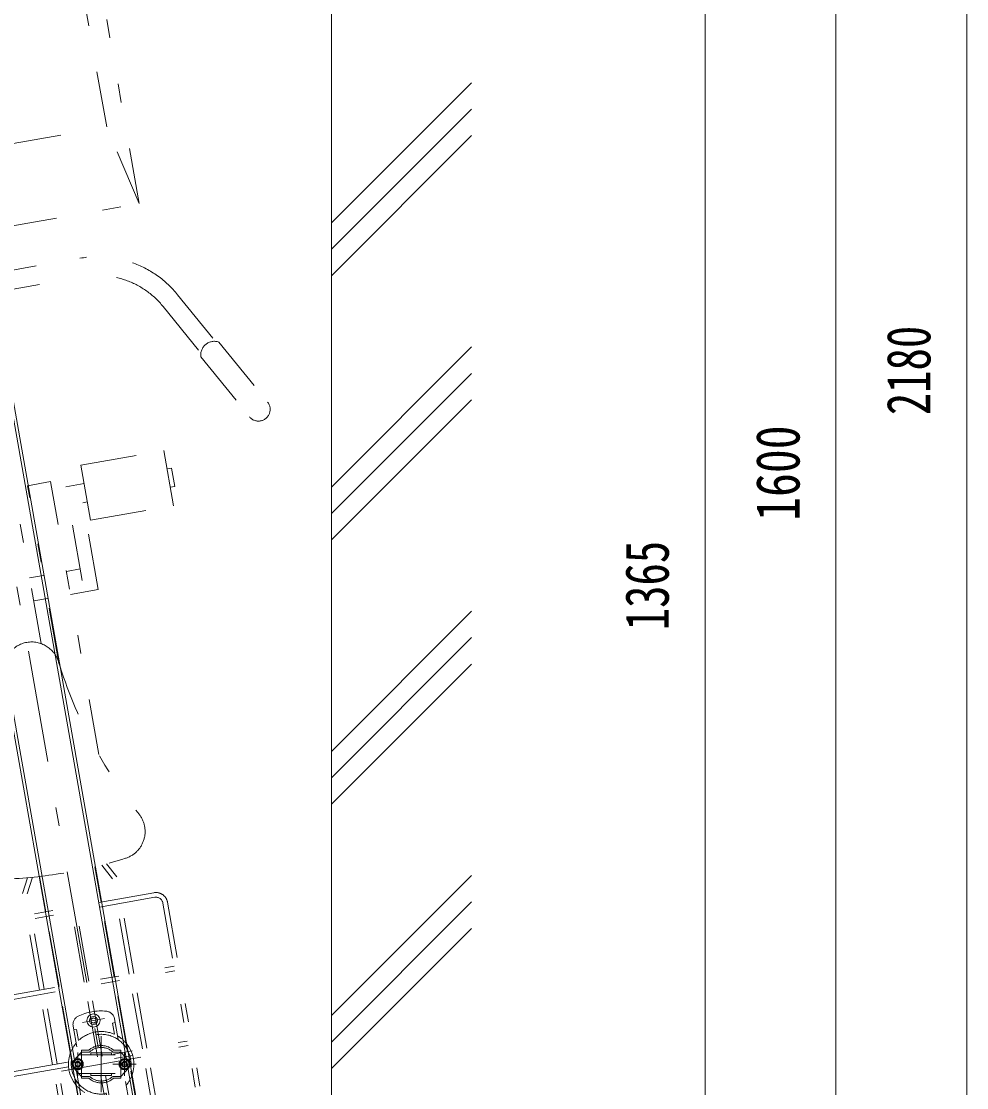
# Model space of a CAD drawing. Units: millimetres, scale not verified. Extents: x -5740 to 5740, y -4020 to 4020.
# Drawn here: x -291 to 721, y 1321 to 2462 of the extents above; entities that cross this region are included whole.
import ezdxf
from ezdxf.enums import TextEntityAlignment as Align

# ---------------------------------------------------------------- set-up
doc = ezdxf.new("R2010")
doc.units = ezdxf.units.MM
doc.header["$LTSCALE"] = 10
for name, pattern in [('USER2', [10, 4, -6]), ('USER4', [24, 12, -5, 2, -5]), ('USER5', [25, 6, -5, 2, -5, 2, -5])]:
    doc.linetypes.add(name, pattern=pattern)
for name, color, linetype, lineweight in [('0-3_2ラック-03BODL', 7, 'Continuous', 18), ('0-5_2ラック-43THIN', 4, 'Continuous', 18), ('0-7_2ラック-63HATCH', 7, 'Continuous', 18), ('0-A_2ラック-Bラック前', 2, 'USER5', 18), ('0-B_2ラック-Cラック奥', 7, 'Continuous', 18), ('0-E_2ラック-F寸法', 3, 'Continuous', 18)]:
    doc.layers.add(name, color=color, linetype=linetype, lineweight=lineweight)
doc.styles.add('ＭＳ ゴシック', font='')
doc.styles.get('ＭＳ ゴシック').set_extended_font_data('MS Gothic')

# ---------------------------------------------------------------- blocks, each defined once
blk = doc.blocks.new('CCL-RACK-BACK-TOP_17')
at = {"layer": '0-7_2ラック-63HATCH', "color": 3, "linetype": 'USER4'}
for p, q in [((0, 178.97), (0, -1375)), ((-12, -1182.5), (12, -1182.5)), ((5.21, -1200.46), (-5.21, -1259.54)), ((-22.45, -1213.35), (-26.79, -1237.97)), ((43, -1230), (-43, -1230)), ((12.31, -1232.17), (36.93, -1236.51)), ((26.79, -1222.03), (22.45, -1246.65))]:
    blk.add_line(p, q, dxfattribs=at)
at = {"layer": '0-7_2ラック-63HATCH'}
for p, q in [((-30.5, 170.34), (-30.5, -1330.15)), ((30.5, -1330.15), (30.5, 170.34)), ((-27.5, 94.85), (-27.5, -1355.15)), ((27.5, 94.85), (27.5, -1355.15)), ((0, -1179.61), (-2.5, -1181.06)), ((-2.5, -1183.94), (-2.5, -1181.06)), ((-2.5, -1183.94), (0, -1185.39)), ((0, -1179.61), (2.5, -1181.06)), ((2.5, -1183.94), (0, -1185.39)), ((2.5, -1183.94), (2.5, -1181.06))]:
    blk.add_line(p, q, dxfattribs=at)
at = {"layer": '0-7_2ラック-63HATCH', "color": 3, "linetype": 'USER2'}
for p, q in [((-22.5, -1184.69), (-22.5, -1207.25)), ((22.5, -1184.69), (22.5, -1207.25)), ((-19.5, -1188.74), (-22.5, -1188.74)), ((-19.5, -1188.74), (-19.5, -1200.94)), ((22.5, -1188.74), (19.5, -1188.74)), ((19.5, -1188.74), (19.5, -1200.94)), ((-18.42, -1213.55), (-28.21, -1220.85)), ((-26.36, -1235.51), (-22.88, -1215.81)), ((-19.19, -1223.68), (-23.62, -1219.97)), ((-18.08, -1211.58), (-23.29, -1241.13)), ((-22.88, -1215.81), (26.36, -1224.49)), ((-18.42, -1213.55), (-10, -1215.04)), ((-18.08, -1211.58), (-10.42, -1212.93)), ((-8.75, -1216.27), (-9.1, -1218.24)), ((-8.75, -1216.27), (12.92, -1220.09)), ((12.92, -1220.09), (12.57, -1222.06)), ((14.52, -1219.36), (22.94, -1220.84)), ((15.63, -1217.53), (23.29, -1218.87)), ((23.29, -1218.87), (18.08, -1248.42)), ((22.94, -1220.84), (29.64, -1231.05)), ((-25.62, -1231.34), (-30.05, -1227.63)), ((-22.94, -1239.16), (-29.64, -1228.95)), ((-20.2, -1229.37), (-25.62, -1231.34)), ((-19.19, -1223.68), (-20.2, -1229.37)), ((20.2, -1230.63), (19.19, -1236.32)), ((20.2, -1230.63), (25.62, -1228.66)), ((22.88, -1244.19), (26.36, -1224.49)), ((-26.36, -1235.51), (22.88, -1244.19)), ((-23.29, -1241.13), (-15.63, -1242.47)), ((-22.94, -1239.16), (-14.52, -1240.64)), ((-12.57, -1237.94), (-12.92, -1239.91)), ((-12.92, -1239.91), (8.75, -1243.73)), ((9.1, -1241.76), (8.75, -1243.73)), ((18.42, -1246.45), (28.21, -1239.15)), ((19.19, -1236.32), (23.62, -1240.03)), ((23.62, -1240.03), (29.04, -1238.05)), ((10, -1244.96), (18.42, -1246.45)), ((10.42, -1247.07), (18.08, -1248.42)), ((22.5, -1275.31), (22.5, -1252.75))]:
    blk.add_line(p, q, dxfattribs=at)
for points in [[(-23.62, -1219.97), (-29.04, -1221.95), (-30.05, -1227.63)], [(25.62, -1228.66), (30.05, -1232.37), (29.04, -1238.05)]]:
    blk.add_lwpolyline(points, dxfattribs=at)
at = {"layer": '0-7_2ラック-63HATCH'}
for radius in [7, 4.32]:
    blk.add_circle((0, -1182.5), radius, dxfattribs=at)
at = {"layer": '0-7_2ラック-63HATCH', "color": 3, "linetype": 'USER2'}
for centre, radius in [((-24.62, -1225.66), 5.85), ((-24.62, -1225.66), 4.9), ((-24.62, -1225.66), 3), ((-24.62, -1225.66), 2.2), ((24.62, -1234.34), 5.85), ((24.62, -1234.34), 4.9), ((24.62, -1234.34), 3), ((24.62, -1234.34), 2.2)]:
    blk.add_circle(centre, radius, dxfattribs=at)
for centre, radius, start, end in [((-12.5, -1184.69), 10, 105.42385, 180), ((0, -1230), 57, 74.57615, 105.42385), ((12.5, -1184.69), 10, 0, 74.57615), ((0, -1230), 32, 17.61244, 162.38756), ((0, -1230), 35, 56.14156, 123.85844), ((0, -1230), 35, 130.0052, 150.62508), ((0, -1230), 35, 29.37492, 49.9948), ((-24.62, -1225.66), 6, 126.72135, 213.27865), ((0, -1230), 20, 38.59038, 121.40962), ((0, -1230), 18, 36.23826, 123.76174), ((24.62, -1234.34), 6, 306.72135, 33.27865), ((0, -1230), 32, 197.61244, 342.38756), ((0, -1230), 20, 218.59038, 301.40962), ((0, -1230), 18, 216.23826, 303.76174), ((0, -1230), 35, 209.37492, 229.9948), ((0, -1230), 35, 310.0052, 330.62508)]:
    blk.add_arc(centre, radius, start, end, dxfattribs=at)
at = {"layer": '0-7_2ラック-63HATCH'}
for radius, start, end in [(35, 150.62508, 209.37492), (32, 162.38756, 197.61244), (35, 330.62508, 29.37492), (32, 342.38756, 17.61244)]:
    blk.add_arc((0, -1230), radius, start, end, dxfattribs=at)
blk = doc.blocks.new('CCL-CYC-BACK-TOP_0')
at = {"layer": '0-A_2ラック-Bラック前'}
for p, q in [((180, 1323.71), (180, 1505.14)), ((200, 1236.94), (200, 1495.5)), ((-180, 1323.71), (180, 1323.71)), ((200, 1236.94), (180, 1323.71)), ((-200, 1236.94), (200, 1236.94)), ((20, 1190.32), (127.4, 1190.32)), ((20, 1170.32), (127.4, 1170.32)), ((223.6, 1133.67), (254.7, 1077.59)), ((15, 791.3), (15, 1124.14)), ((206.11, 1123.97), (237.21, 1067.89)), ((258.35, 1076.16), (298.43, 1003.88)), ((236.48, 1064.04), (276.57, 991.76)), ((180, 912.12), (180, 972.12)), ((55, 960.32), (30, 960.32)), ((30, 767.24), (30, 960.32)), ((55, 663.63), (55, 960.32)), ((70, 952.12), (90, 952.12)), ((70, 850.32), (70, 952.12)), ((180, 952.12), (185, 952.12)), ((185, 932.12), (185, 952.12)), ((85, 932.12), (90, 932.12)), ((180, 932.12), (185, 932.12)), ((90, 912.12), (180, 912.12)), ((30, 862.82), (15, 862.82)), ((70, 862.82), (55, 862.82)), ((15, 837.82), (30, 837.82)), ((-46.25, 530.24), (-37.54, 546.74)), ((-30, 507.82), (-30, 546.22)), ((30, 507.82), (30, 546.22)), ((46.25, 530.24), (37.54, 546.74)), ((-46.25, 426.57), (-46.25, 530.24)), ((46.25, 426.57), (46.25, 530.24)), ((87.5, 507.82), (-87.5, 507.82)), ((87.5, 502.82), (-87.5, 502.82)), ((-30, 426.57), (-30, 502.82)), ((-2.5, 426.57), (-2.5, 502.82)), ((2.5, 426.57), (2.5, 502.82)), ((30, 426.57), (30, 502.82)), ((95, 495.32), (95, 190.32)), ((100, 495.32), (100, 190.32)), ((-95, 426.57), (95, 426.57)), ((-95, 421.57), (95, 421.57)), ((-51.25, 345.32), (-51.25, 421.57)), ((-46.25, 345.32), (-46.25, 421.57)), ((-30, 345.32), (-30, 421.57)), ((-2.5, 345.32), (-2.5, 421.57)), ((2.5, 345.32), (2.5, 421.57)), ((30, 345.32), (30, 421.57)), ((46.25, 345.32), (46.25, 421.57)), ((51.25, 345.32), (51.25, 421.57)), ((-95, 345.32), (95, 345.32)), ((-95, 340.32), (95, 340.32)), ((-51.25, 264.07), (-51.25, 340.32)), ((-46.25, 264.07), (-46.25, 340.32)), ((-30, 264.07), (-30, 340.32)), ((-2.5, 264.07), (-2.5, 340.32)), ((2.5, 264.07), (2.5, 340.32)), ((30, 264.07), (30, 340.32)), ((46.25, 264.07), (46.25, 340.32)), ((51.25, 264.07), (51.25, 340.32))]:
    blk.add_line(p, q, dxfattribs=at)
for points in [[(90, 912.12), (90, 972.12), (180, 972.12)], [(55, 837.82), (85, 837.82), (85, 942.12)], [(-51.25, 426.57), (-51.25, 531.48), (-42.97, 547.17)], [(51.25, 426.57), (51.25, 531.48), (42.97, 547.17)]]:
    blk.add_lwpolyline(points, dxfattribs=at)
for centre, radius, start, end in [((127.4, 1080.32), 110, 29.0112, 90), ((127.4, 1080.32), 90, 29.0112, 90), ((251.2, 1063.28), 14.73, 60.98296, 177.03728), ((287.5, 997.82), 12.5, 209.01263, 29.01263), ((0, 765.32), 30, 7.23254, 172.76746), ((525.78, 832.04), 500, 187.23267, 208.49774), ((60, 579.17), 30, 277.33411, 28.49731), ((0, 1045.32), 500, 262.66566, 277.33434), ((87.5, 495.32), 12.5, 0, 90), ((87.5, 495.32), 7.5, 0, 90)]:
    blk.add_arc(centre, radius, start, end, dxfattribs=at)

msp = doc.modelspace()

# ---------------------------------------------------------------- linework, layer by layer
at = {"layer": '0-3_2ラック-03BODL'}
msp.add_lwpolyline([(191.3, 907.51), (41.3, 907.51), (41.3, 3192.31)], dxfattribs=at)
at = {"layer": '0-5_2ラック-43THIN'}
for p, q in [((41.3, 2246.49), (191.3, 2396.49)), ((41.3, 2218.2), (191.3, 2368.2)), ((41.3, 2189.92), (191.3, 2339.92)), ((41.3, 1963.64), (191.3, 2113.64)), ((41.3, 1935.36), (191.3, 2085.36)), ((41.3, 1907.08), (191.3, 2057.08)), ((41.3, 1680.8), (191.3, 1830.8)), ((41.3, 1652.52), (191.3, 1802.52)), ((41.3, 1624.23), (191.3, 1774.23)), ((41.3, 1397.96), (191.3, 1547.96)), ((41.3, 1369.67), (191.3, 1519.67)), ((41.3, 1341.39), (191.3, 1491.39))]:
    msp.add_line(p, q, dxfattribs=at)
at = {"layer": '0-E_2ラック-F寸法'}
for p, q in [((721.3, 3192.31), (721.3, 1012.31)), ((581.3, 2792.31), (581.3, 1192.31)), ((441.3, 2557.31), (441.3, 1192.31))]:
    msp.add_line(p, q, dxfattribs=at)

# ---------------------------------------------------------------- block references
at = {"layer": '0-A_2ラック-Bラック前', "rotation": 10}
msp.add_blockref('CCL-CYC-BACK-TOP_0', (-146.61, 1014.22), dxfattribs=at)
at = {"layer": '0-B_2ラック-Cラック奥', "rotation": 10}
msp.add_blockref('CCL-RACK-BACK-TOP_17', (-418.7, 2557.31), dxfattribs=at)

# ---------------------------------------------------------------- texts
at = {"layer": '0-E_2ラック-F寸法', "color": 7, "style": 'ＭＳ ゴシック'}
for s, width, p in [('2180', 0.75, (696.5, 2040.64)), ('1600', 0.8, (556.5, 1927.59)), ('1365', 0.75, (416.5, 1810.47))]:
    msp.add_text(s, height=46.89, rotation=90, dxfattribs=dict(at, width=width)).set_placement(p, align=Align.BOTTOM_LEFT)

doc.saveas('drawing.dxf')
